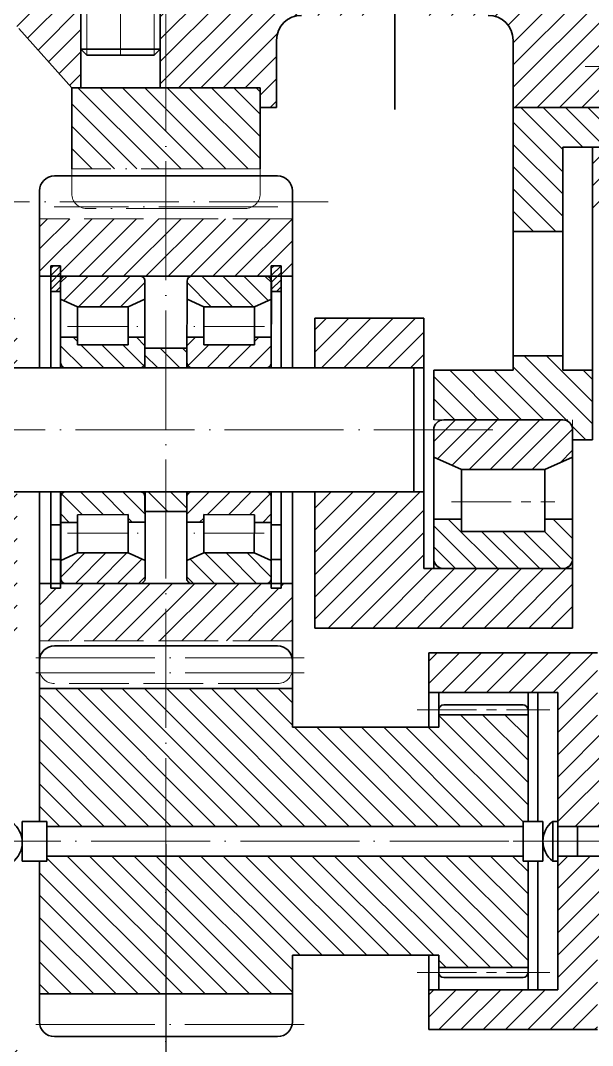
# Model space of a CAD drawing. Header units: millimetres. Extents: x -120 to 1257, y -237 to 537.
# Drawn here: x 256.7 to 372, y 108.8 to 315.6 of the extents above; entities that cross this region are included whole.
import ezdxf

# ---------------------------------------------------------------- set-up
doc = ezdxf.new("R2010")
doc.units = ezdxf.units.MM
for name, pattern in [('ACAD_ISO02W100', [15, 12, -3]), ('ACAD_ISO04W100', [30, 24, -3, 0, -3]), ('点画线', [18, 12, -2, 2, -2])]:
    doc.linetypes.add(name, pattern=pattern)
doc.layers.add('中心线层', color=1, linetype='点画线', lineweight=18, true_color=0xff0000)
doc.layers.add('剖面线层', color=4, linetype='Continuous', lineweight=18, true_color=0x00ffff)
for name, color, linetype, lineweight in [('真细实线', 7, 'Continuous', 18), ('粗实线层', 7, 'Continuous', 35), ('粗实线改', 7, 'Continuous', 35), ('细实线层', 7, 'Continuous', 18), ('细实线错了', 7, 'Continuous', 35), ('细点画线', 7, 'ACAD_ISO04W100', 18), ('细虚线', 7, 'ACAD_ISO02W100', 18)]:
    doc.layers.add(name, color=color, linetype=linetype, lineweight=lineweight)
doc.styles.get("Standard").update_dxf_attribs({"font": ''})
doc.styles.get('Standard').set_extended_font_data('SimSun')
doc.dimstyles.new('ISO-25', dxfattribs={"dimtxt": 2.5, "dimasz": 2.5, "dimexe": 1.25, "dimexo": 0.625, "dimtad": 1, "dimtxsty": 'Standard', "dimcen": 2.5, "dimadec": 0, "dimazin": 0, "dimtfac": 1, "dimtmove": 0, "dimatfit": 3, "dimfxl": 1, "dimarcsym": 0})

# ---------------------------------------------------------------- blocks, each defined once
blk = doc.blocks.new('*D10')
at = {"layer": 'Defpoints', "color": 0}
for p in [(-42.41, 149.97), (650, 150), (650, -81.6)]:
    blk.add_point(p, dxfattribs=at)
at = {"layer": '真细实线', "color": 0, "lineweight": -2}
for p, q in [((-42.41, 149.35), (-42.41, -82.85)), ((650, 149.38), (650, -82.85)), ((-39.91, -81.6), (647.5, -81.6))]:
    blk.add_line(p, q, dxfattribs=at)
at = {"layer": '真细实线', "color": 0}
for points in [[(-39.91, -81.18), (-39.91, -82.02), (-42.41, -81.6)], [(647.5, -81.18), (647.5, -82.02), (650, -81.6)]]:
    blk.add_solid(points, dxfattribs=at)
at = {"layer": '真细实线', "color": 0, "insert": (303.8, -79.52), "char_height": 2.5, "attachment_point": 5}
blk.add_mtext('692,41', dxfattribs=at)
blk = doc.blocks.new('*D12')
at = {"layer": 'Defpoints', "color": 0}
for p in [(286, 150), (650, 150), (286, -68)]:
    blk.add_point(p, dxfattribs=at)
at = {"layer": '真细实线', "color": 0, "lineweight": -2}
for p, q in [((286, 149.38), (286, -69.25)), ((650, 149.38), (650, -69.25)), ((647.5, -68), (288.5, -68))]:
    blk.add_line(p, q, dxfattribs=at)
at = {"layer": '真细实线', "color": 0}
for points in [[(288.5, -67.59), (288.5, -68.42), (286, -68)], [(647.5, -67.59), (647.5, -68.42), (650, -68)]]:
    blk.add_solid(points, dxfattribs=at)
at = {"layer": '真细实线', "color": 0, "insert": (468, -66.13), "char_height": 2.5, "attachment_point": 5}
blk.add_mtext('364', dxfattribs=at)
blk = doc.blocks.new('*D21')
at = {"layer": 'Defpoints', "color": 0}
for p in [(650, 360.82), (332.15, 352.82), (650, 150)]:
    blk.add_point(p, dxfattribs=at)
at = {"layer": '真细实线', "color": 0, "lineweight": -2}
for p, q in [((332.15, 353.44), (332.15, 362.07)), ((650, 150.62), (650, 362.07)), ((334.65, 360.82), (647.5, 360.82))]:
    blk.add_line(p, q, dxfattribs=at)
at = {"layer": '真细实线', "color": 0}
for points in [[(334.65, 361.24), (334.65, 360.4), (332.15, 360.82)], [(647.5, 361.24), (647.5, 360.4), (650, 360.82)]]:
    blk.add_solid(points, dxfattribs=at)
at = {"layer": '真细实线', "color": 0, "insert": (491.07, 362.9), "char_height": 2.5, "attachment_point": 5}
blk.add_mtext('317,85', dxfattribs=at)
blk = doc.blocks.new('*D24')
at = {"layer": 'Defpoints', "color": 0}
for p in [(650, 417.54), (276.85, 384.61), (650, 150)]:
    blk.add_point(p, dxfattribs=at)
at = {"layer": '真细实线', "color": 0, "lineweight": -2}
for p, q in [((276.85, 385.23), (276.85, 418.79)), ((650, 150.62), (650, 418.79)), ((279.35, 417.54), (647.5, 417.54))]:
    blk.add_line(p, q, dxfattribs=at)
at = {"layer": '真细实线', "color": 0}
for points in [[(279.35, 417.96), (279.35, 417.13), (276.85, 417.54)], [(647.5, 417.96), (647.5, 417.13), (650, 417.54)]]:
    blk.add_solid(points, dxfattribs=at)
at = {"layer": '真细实线', "color": 0, "insert": (463.43, 419.63), "char_height": 2.5, "attachment_point": 5}
blk.add_mtext('373,15', dxfattribs=at)

msp = doc.modelspace()

# ---------------------------------------------------------------- hatches: boundary and pattern name
at = {"layer": '剖面线层'}
h = msp.add_hatch(dxfattribs=at)
h.set_pattern_fill('USERPATTERN', color=256, angle=45, style=0, pattern_type=0)
h.set_pattern_definition([(45, (262.761, 233.0006), (-0.707107, 0.707107), [])])
h.paths.add_polyline_path([(262.761, 260.901), (262.761, 265.601), (262.761, 266.101), (264.761, 266.101), (264.761, 260.901)], flags=0)
h = msp.add_hatch(dxfattribs=at)
h.set_pattern_fill('USERPATTERN', color=256, angle=45, style=0, pattern_type=0)
h.set_pattern_definition([(45, (307.2378, 233), (-0.707107, 0.707107), [])])
h.paths.add_polyline_path([(307.238, 260.9), (307.238, 265.6), (307.238, 266.1), (309.238, 266.1), (309.238, 260.9)], flags=0)
h = msp.add_hatch(dxfattribs=at)
h.set_pattern_fill('USERPATTERN', color=256, scale=3, angle=45.03583, style=0, pattern_type=0)
h.set_pattern_definition([(45.036, (264.7688, 232.9947), (-2.12265, 2.12), [])])
edge = h.paths.add_edge_path(flags=0)
edge.add_line((264.752, 259.37), (264.75, 262.995))
edge.add_arc((265.75, 262.995), 1, 90.03583, 180.03583, ccw=False)
edge.add_line((265.749, 263.995), (280.749, 264.005))
edge.add_arc((280.75, 263.005), 1, 0.03583, 90.03583, ccw=False)
edge.add_line((281.75, 263.005), (281.752, 259.38))
edge.add_line((281.752, 259.38), (278.353, 257.837))
edge.add_line((278.353, 257.837), (268.153, 257.83))
edge.add_line((268.153, 257.83), (264.752, 259.37))
h = msp.add_hatch(dxfattribs=at)
h.set_pattern_fill('USERPATTERN', color=256, scale=3, angle=45, style=0, pattern_type=0)
h.set_pattern_definition([(134.964, (307.23, 232.9947), (2.12265, 2.12), [])])
edge = h.paths.add_edge_path(flags=0)
edge.add_line((307.247, 259.37), (307.249, 262.995))
edge.add_arc((306.249, 262.995), 1, 359.96417, 449.96417)
edge.add_line((306.249, 263.995), (291.249, 264.005))
edge.add_arc((291.249, 263.005), 1, 449.96417, 539.96417)
edge.add_line((290.249, 263.005), (290.247, 259.38))
edge.add_line((290.247, 259.38), (293.646, 257.837))
edge.add_line((293.646, 257.837), (303.846, 257.83))
edge.add_line((303.846, 257.83), (307.247, 259.37))
h = msp.add_hatch(dxfattribs=at)
h.set_pattern_fill('USERPATTERN', color=256, scale=3, angle=-44.96417, style=0, pattern_type=0)
h.set_pattern_definition([(315.036, (264.7688, 232.9947), (2.12, 2.12265), [])])
edge = h.paths.add_edge_path(flags=0)
edge.add_line((264.76, 246.495), (264.757, 251.161))
edge.add_line((264.757, 251.161), (264.757, 251.661))
edge.add_line((264.757, 251.661), (268.157, 251.663))
edge.add_line((268.157, 251.663), (268.158, 250.122))
edge.add_line((268.158, 250.122), (278.358, 250.128))
edge.add_line((278.358, 250.128), (278.357, 251.67))
edge.add_line((278.357, 251.67), (281.757, 251.672))
edge.add_line((281.757, 251.672), (281.76, 246.505))
edge.add_arc((280.76, 246.505), 1, 270.03583, 360.03583, ccw=False)
edge.add_line((280.761, 245.505), (265.761, 245.495))
edge.add_arc((265.76, 246.495), 1, 180.03583, 270.03583, ccw=False)
h = msp.add_hatch(dxfattribs=at)
h.set_pattern_fill('USERPATTERN', color=256, scale=3, angle=-45, style=0, pattern_type=0)
h.set_pattern_definition([(224.964, (307.23, 232.9947), (-2.12, 2.12265), [])])
edge = h.paths.add_edge_path(flags=0)
edge.add_line((307.238, 246.495), (307.241, 251.161))
edge.add_line((307.241, 251.161), (307.242, 251.661))
edge.add_line((307.242, 251.661), (303.842, 251.663))
edge.add_line((303.842, 251.663), (303.841, 250.122))
edge.add_line((303.841, 250.122), (293.641, 250.128))
edge.add_line((293.641, 250.128), (293.642, 251.67))
edge.add_line((293.642, 251.67), (290.242, 251.672))
edge.add_line((290.242, 251.672), (290.238, 246.505))
edge.add_arc((291.238, 246.505), 1, 179.96417, 269.96417)
edge.add_line((291.238, 245.505), (306.238, 245.495))
edge.add_arc((306.238, 246.495), 1, 269.96417, 359.96417)
h = msp.add_hatch(dxfattribs=at)
h.set_pattern_fill('USERPATTERN', color=256, scale=3, angle=45, style=0, pattern_type=0)
h.set_pattern_definition([(45, (340, 150), (-2.12132, 2.12132), [])])
edge = h.paths.add_edge_path(flags=0)
edge.add_line((340, 227.5), (340, 233))
edge.add_arc((342, 233), 2, 90, 180, ccw=False)
edge.add_line((342, 235), (366, 235))
edge.add_arc((366, 233), 2, 0, 90, ccw=False)
edge.add_line((368, 233), (368, 227.5))
edge.add_line((368, 227.5), (362.4, 225))
edge.add_line((362.4, 225), (345.6, 225))
edge.add_line((345.6, 225), (340, 227.5))
h = msp.add_hatch(dxfattribs=at)
h.set_pattern_fill('USERPATTERN', color=256, scale=3, angle=-44.96417, style=0, pattern_type=0)
h.set_pattern_definition([(315.036, (264.7694, 232.9947), (2.12, 2.12265), [])])
edge = h.paths.add_edge_path(flags=0)
edge.add_line((264.781, 214.328), (264.781, 214.828))
edge.add_line((264.781, 214.828), (264.778, 219.495))
edge.add_arc((265.778, 219.495), 1, 90.03583, 180.03583, ccw=False)
edge.add_line((265.777, 220.495), (280.777, 220.505))
edge.add_arc((280.778, 219.505), 1, 0.03583, 90.03583, ccw=False)
edge.add_line((281.778, 219.505), (281.781, 214.339))
edge.add_line((281.781, 214.339), (278.381, 214.337))
edge.add_line((278.381, 214.337), (278.38, 215.878))
edge.add_line((278.38, 215.878), (268.18, 215.872))
edge.add_line((268.18, 215.872), (268.181, 214.33))
edge.add_line((268.181, 214.33), (264.781, 214.328))
h = msp.add_hatch(dxfattribs=at)
h.set_pattern_fill('USERPATTERN', color=256, scale=3, angle=-45, style=0, pattern_type=0)
h.set_pattern_definition([(224.964, (307.2306, 232.9947), (-2.12, 2.12265), [])])
edge = h.paths.add_edge_path(flags=0)
edge.add_line((307.219, 214.328), (307.219, 214.828))
edge.add_line((307.219, 214.828), (307.222, 219.495))
edge.add_arc((306.222, 219.495), 1, 359.96417, 449.96417)
edge.add_line((306.223, 220.495), (291.223, 220.505))
edge.add_arc((291.222, 219.505), 1, 449.96417, 539.96417)
edge.add_line((290.222, 219.505), (290.219, 214.339))
edge.add_line((290.219, 214.339), (293.619, 214.337))
edge.add_line((293.619, 214.337), (293.62, 215.878))
edge.add_line((293.62, 215.878), (303.82, 215.872))
edge.add_line((303.82, 215.872), (303.819, 214.33))
edge.add_line((303.819, 214.33), (307.219, 214.328))
h = msp.add_hatch(dxfattribs=at)
h.set_pattern_fill('USERPATTERN', color=256, scale=3, angle=-45, style=0, pattern_type=0)
h.set_pattern_definition([(315, (340, 150), (2.12132, 2.12132), [])])
edge = h.paths.add_edge_path(flags=0)
edge.add_line((340, 207), (340, 214.5))
edge.add_line((340, 214.5), (340, 215))
edge.add_line((340, 215), (345.6, 215))
edge.add_line((345.6, 215), (345.6, 212.5))
edge.add_line((345.6, 212.5), (362.4, 212.5))
edge.add_line((362.4, 212.5), (362.4, 215))
edge.add_line((362.4, 215), (368, 215))
edge.add_line((368, 215), (368, 207))
edge.add_arc((366, 207), 2, 270, 360, ccw=False)
edge.add_line((366, 205), (342, 205))
edge.add_arc((342, 207), 2, 180, 270, ccw=False)
h = msp.add_hatch(dxfattribs=at)
h.set_pattern_fill('USERPATTERN', color=256, scale=3, angle=45.03583, style=0, pattern_type=0)
h.set_pattern_definition([(45.036, (264.7694, 232.9947), (-2.12265, 2.12), [])])
edge = h.paths.add_edge_path(flags=0)
edge.add_arc((265.788, 202.995), 1, 180.03583, 270.03583, ccw=False)
edge.add_line((264.788, 202.995), (264.786, 206.62))
edge.add_line((264.786, 206.62), (268.185, 208.163))
edge.add_line((268.185, 208.163), (278.385, 208.17))
edge.add_line((278.385, 208.17), (281.786, 206.63))
edge.add_line((281.786, 206.63), (281.788, 203.005))
edge.add_arc((280.788, 203.005), 1, 270.03583, 360.03583, ccw=False)
edge.add_line((280.789, 202.005), (265.789, 201.995))
h = msp.add_hatch(dxfattribs=at)
h.set_pattern_fill('USERPATTERN', color=256, scale=3, angle=45, style=0, pattern_type=0)
h.set_pattern_definition([(134.964, (307.2306, 232.9947), (2.12265, 2.12), [])])
edge = h.paths.add_edge_path(flags=0)
edge.add_arc((306.212, 202.995), 1, 269.96417, 359.96417)
edge.add_line((307.212, 202.995), (307.214, 206.62))
edge.add_line((307.214, 206.62), (303.815, 208.163))
edge.add_line((303.815, 208.163), (293.615, 208.17))
edge.add_line((293.615, 208.17), (290.214, 206.63))
edge.add_line((290.214, 206.63), (290.212, 203.005))
edge.add_arc((291.212, 203.005), 1, 179.96417, 269.96417)
edge.add_line((291.211, 202.005), (306.211, 201.995))
at = {"layer": '真细实线'}
h = msp.add_hatch(dxfattribs=at)
h.set_pattern_fill('ANSI31', color=256, style=0)
h.paths.add_polyline_path([(268.849, 331.61), (268.849, 336.61), (259.249, 336.61), (226.316, 336.61), (170.574, 336.61), (170.575, 330), (170.574, 308), (174.575, 308), (176.57, 308), (176.57, 305), (176.584, 298), (180.584, 298), (180.584, 311.61, -0.4142136), (185.584, 316.61), (225.89, 316.61), (250.372, 316.61, -0.2136316), (256.339, 313.939), (267, 302), (268.849, 302), (268.849, 309.81)])
h.paths.add_polyline_path([(326.149, 325.61), (326.149, 329.61), (326.149, 338.61), (323.149, 338.61), (320.149, 338.61), (320.149, 337.61, -0.4142136), (319.149, 336.61), (285.999, 336.61), (284.849, 336.61), (284.849, 331.61), (284.849, 309.81), (284.849, 302), (285.999, 302), (305, 302), (305, 298), (308.299, 298), (308.299, 311.61, -0.4142136), (313.299, 316.61), (327.149, 316.61), (327.149, 324.61)])
h.paths.add_polyline_path([(375.999, 331.61, 0.4142136), (370.999, 336.61), (345.149, 336.61, -0.4142136), (344.149, 337.61), (344.149, 338.61), (338.149, 338.61), (338.149, 329.61), (338.149, 325.61), (337.149, 324.61), (337.149, 316.61), (350.999, 316.61, -0.4142136), (355.999, 311.61), (355.999, 298), (375.999, 298), (375.999, 314.53)])
h = msp.add_hatch(dxfattribs=at)
h.set_pattern_fill('ANSI31', color=256, angle=90, style=0)
h.paths.add_polyline_path([(383.999, 10), (365.999, 10), (365.999, 10.466), (365.999, 15.466), (355.999, 15.466), (355.999, 0.466), (375.999, 0.466), (375.999, -2.2), (383.999, -2.164)])
h.paths.add_polyline_path([(383.999, -10.164), (375.999, -10.2), (375.999, -14.534), (383.999, -14.534)])
h.paths.add_polyline_path([(372, 65), (372, 69.002), (368, 69.002), (368, 67, -0.4142136), (366, 65), (340, 65), (340, 55), (356, 55), (356, 52.058), (366, 52.058), (366, 55), (372, 55)])
h.paths.add_polyline_path([(371.999, 245), (365.999, 245), (365.999, 247.942), (355.999, 247.942), (355.999, 245), (339.999, 245), (339.999, 235), (368, 235), (368, 233), (368, 231), (371.999, 231)])
h.paths.add_polyline_path([(383.999, 302.164), (375.999, 302.2), (375.999, 298), (355.999, 298), (355.999, 273), (365.999, 273), (365.999, 278), (365.999, 290), (383.999, 290)])
h.paths.add_polyline_path([(383.999, 314.53), (375.999, 314.53), (375.999, 310.2), (383.999, 310.164)])
h = msp.add_hatch(dxfattribs=at)
h.set_pattern_fill('ANSI31', color=256, style=0)
h.paths.add_polyline_path([(396, 314.53), (383.999, 314.53), (383.999, 310.164), (396, 310.109)])
h.paths.add_polyline_path([(404.562, 291.7), (398.562, 291.7, -0.4142136), (396.562, 289.7), (396, 289.7), (396, 302.109), (383.999, 302.164), (383.999, 290), (371.999, 290), (371.999, 277.7), (404.562, 277.7), (404.562, 282.7)])
h.paths.add_polyline_path([(433.125, 284.7, 0.4142136), (428.125, 289.7), (424.562, 289.7, -0.4142136), (422.562, 291.7), (416.562, 291.7), (416.562, 282.7), (416.562, 277.7), (420.125, 277.7, -0.4142136), (425.125, 272.7), (425.125, 262.2), (439, 262.2), (452.5, 262.2), (452.5, 258.2), (458.875, 258.2), (458.875, 259.2, -0.4142136), (461.875, 262.2), (479, 262.2, -0.4142136), (484, 257.2), (484, 201), (491.869, 201), (491.869, 238.5), (491.869, 252.2), (495.869, 252.2), (495.869, 262.5), (495.869, 272.2), (438.125, 272.2, -0.4142136), (433.125, 277.2)])
h.paths.add_polyline_path([(433.125, 22.8, -0.4142136), (438.125, 27.8), (495.869, 27.8), (495.869, 37.5), (495.869, 47.8), (491.869, 47.8), (491.869, 99.092), (484, 99.099), (484, 57.5), (484, 42.8, -0.4142136), (479, 37.8), (461.875, 37.8, -0.4142136), (458.875, 40.8), (458.875, 41.8), (452.5, 41.8), (452.5, 37.8), (452.5, 33.8), (425.124, 33.8), (425.124, 27.3, -0.4142136), (420.124, 22.3), (371.999, 22.3), (371.999, 10), (383.999, 10), (383.999, -2.164), (395.999, -2.109), (395.999, 10), (433.125, 10)])
h.paths.add_polyline_path([(395.999, -10.109), (383.999, -10.164), (383.999, -14.534), (395.999, -14.534)])
h = msp.add_hatch(dxfattribs=at)
h.set_pattern_fill('ANSI31', color=256, angle=90, style=0)
h.paths.add_polyline_path([(305, 302), (286, 302), (286, 285.64), (305, 285.64)])
h.paths.add_polyline_path([(286, 302), (267, 302), (267, 285.64), (286, 285.64)])
h.paths.add_polyline_path([(304.299, 14.36), (286, 14.36), (286, 4), (304.299, 4)])
h.paths.add_polyline_path([(286, 14.36), (267.699, 14.36), (267.699, 4), (286, 4)])
h = msp.add_hatch(dxfattribs=at)
h.set_pattern_fill('ANSI31', color=256, style=0)
h.paths.add_polyline_path([(311.499, 275.584), (286, 275.584), (286, 264), (307.238, 264), (307.238, 266.1), (309.238, 266.1), (309.238, 264), (311.499, 264)])
h.paths.add_polyline_path([(286, 275.584), (260.499, 275.584), (260.499, 264), (262.761, 264), (262.761, 266.101), (264.761, 266.101), (264.761, 264), (286, 264)])
h.paths.add_polyline_path([(311.5, 202), (309.238, 202), (309.238, 201.028), (307.238, 201.028), (307.238, 202), (286, 202), (286, 190.416), (311.5, 190.416)])
h.paths.add_polyline_path([(286, 202), (264.762, 202), (264.762, 201.028), (262.762, 201.028), (262.762, 202), (260.5, 202), (260.5, 190.416), (286, 190.416)])
h = msp.add_hatch(dxfattribs=at)
h.set_pattern_fill('ANSI31', color=256, style=0)
h.paths.add_polyline_path([(256, 220.5), (234, 220.5), (234, 212, -0.4142136), (229, 207), (193.575, 207), (193.575, 200), (147.575, 200), (147.58, 191), (256, 191)])
h.paths.add_polyline_path([(255.999, 255.5), (233.999, 255.5), (233.999, 245.5), (255.999, 245.5)])
h.paths.add_polyline_path([(337.999, 255.5), (315.999, 255.5), (315.999, 245.5), (337.999, 245.5)])
h.paths.add_polyline_path([(338, 215.5), (338, 220.5), (316, 220.5), (316, 193), (368, 193), (368, 205), (342, 205), (338, 205)])
h.paths.add_polyline_path([(256, 109.044), (147.599, 109.044), (147.598, 99.978), (193.598, 100), (193.601, 93), (226.316, 93), (229, 93, -0.4142136), (234, 88), (234, 84.5), (234, 59.5), (234, 49.5, 0.4142136), (239, 44.5), (255.999, 44.5), (286, 44.5), (286, 66.5), (260.999, 66.5, -0.4091888), (256, 71.414)])
h.paths.add_polyline_path([(338, 84.5), (338, 95), (368, 95), (368, 107), (316, 107), (316, 71.5, -0.4142136), (311, 66.5), (286, 66.5), (286, 44.5), (315.999, 44.5), (333, 44.5, 0.4142136), (338, 49.5)])
h = msp.add_hatch(dxfattribs=at)
h.set_pattern_fill('ANSI31', color=256, angle=90, style=0)
h.paths.add_polyline_path([(290.24, 249.495), (286, 249.497), (286, 245.5), (290.238, 245.5)])
h.paths.add_polyline_path([(286, 249.497), (281.761, 249.5), (281.761, 245.5), (286, 245.5)])
h.paths.add_polyline_path([(286, 220.5), (281.777, 220.5), (281.78, 216.5), (286, 216.503)])
h.paths.add_polyline_path([(290.223, 220.5), (286, 220.5), (286, 216.503), (290.22, 216.505)])
h = msp.add_hatch(dxfattribs=at)
h.set_pattern_fill('ANSI31', color=256, style=0)
h.paths.add_polyline_path([(397, 173), (397, 175.5), (379.033, 175.5), (379.033, 173), (377, 173), (373, 173), (373, 188), (339, 188), (339, 180), (365, 180), (365, 153), (369, 153), (397, 153)])
h.paths.add_polyline_path([(397, 147), (365, 147), (365, 146), (365, 120), (339, 120), (339, 112), (373, 112), (373, 127), (377, 127), (379, 127), (379, 124.5), (397, 124.5), (397, 127)])
h = msp.add_hatch(dxfattribs=at)
h.set_pattern_fill('ANSI31', color=256, angle=90, style=0)
h.paths.add_polyline_path([(359, 173), (359, 175.5), (341, 175.5), (341, 173), (311.5, 173), (311.5, 180.8), (286, 180.8), (286, 153), (358, 153), (358, 154), (359, 154)])
h.paths.add_polyline_path([(286, 180.8), (260.5, 180.8), (260.5, 154), (262.011, 154), (262.011, 153), (286, 153)])
h.paths.add_polyline_path([(286, 147), (262.011, 147), (262.011, 146), (260.5, 146), (260.5, 119.2), (286, 119.2)])
h.paths.add_polyline_path([(359, 146), (358, 146), (358, 147), (286, 147), (286, 119.2), (311.5, 119.2), (311.5, 127), (341, 127), (341, 124.5), (359, 124.5), (359, 127)])

# ---------------------------------------------------------------- linework, layer by layer
at = {"layer": '中心线层', "linetype": '点画线', "lineweight": 18}
msp.add_line((276.85, 308.61), (276.85, 391.36), dxfattribs=at)
at = {"layer": '中心线层'}
for p, q in [((266.156, 253.821), (280.356, 253.829)), ((305.843, 253.821), (291.643, 253.829)), ((343.6, 218.5), (364.4, 218.5)), ((266.182, 212.171), (280.382, 212.179)), ((305.818, 212.171), (291.618, 212.179)), ((338, 150), (371, 150))]:
    msp.add_line(p, q, dxfattribs=at)
at = {"layer": '粗实线层'}
for p, q in [((268.849, 331.61), (268.849, 309.81)), ((284.849, 309.81), (284.849, 331.61)), ((268.849, 309.81), (270.049, 308.61)), ((268.849, 309.81), (284.849, 309.81)), ((270.05, 308.61), (283.65, 308.61)), ((283.649, 308.61), (284.849, 309.81)), ((262.761, 266.101), (264.761, 266.101)), ((262.761, 245.5), (262.761, 266.101)), ((264.761, 245.5), (264.761, 266.101)), ((307.238, 266.1), (309.238, 266.1)), ((307.238, 245.5), (307.238, 266.1)), ((309.238, 245.5), (309.238, 266.1)), ((260.499, 264), (311.499, 264)), ((264.75, 262.995), (264.761, 245.5)), ((265.749, 263.995), (280.749, 264.005)), ((281.761, 245.5), (281.75, 263.005)), ((290.238, 245.5), (290.249, 263.005)), ((306.249, 263.995), (291.249, 264.005)), ((307.249, 262.995), (307.238, 245.5)), ((262.761, 260.901), (264.761, 260.901)), ((307.238, 260.9), (309.238, 260.9)), ((264.752, 259.37), (268.153, 257.83)), ((278.353, 257.837), (281.752, 259.38)), ((293.646, 257.837), (290.247, 259.38)), ((307.247, 259.37), (303.846, 257.83)), ((268.153, 257.83), (278.353, 257.837)), ((268.153, 257.83), (268.158, 250.122)), ((278.353, 257.837), (278.358, 250.128)), ((293.646, 257.837), (293.641, 250.128)), ((303.846, 257.83), (293.646, 257.837)), ((303.846, 257.83), (303.841, 250.122)), ((264.757, 251.661), (268.157, 251.663)), ((278.357, 251.67), (281.757, 251.672)), ((293.642, 251.67), (290.242, 251.672)), ((307.242, 251.661), (303.842, 251.663)), ((268.158, 250.122), (278.358, 250.128)), ((281.761, 245.5), (281.761, 249.5)), ((281.761, 249.5), (290.24, 249.495)), ((290.24, 249.495), (290.238, 245.5)), ((303.841, 250.122), (293.641, 250.128)), ((265.761, 245.495), (280.761, 245.505)), ((306.238, 245.495), (291.238, 245.505)), ((342, 235), (366, 235)), ((340, 233), (340, 205)), ((368, 205), (368, 233)), ((340, 227.5), (345.6, 225)), ((362.4, 225), (368, 227.5)), ((345.6, 225), (362.4, 225)), ((345.6, 225), (345.6, 212.5)), ((362.4, 225), (362.4, 212.5)), ((262.762, 201.028), (262.762, 220.5)), ((264.762, 201.028), (264.762, 220.5)), ((264.777, 220.5), (264.788, 202.995)), ((265.777, 220.495), (280.777, 220.505)), ((281.762, 220.5), (281.762, 216.5)), ((281.788, 203.005), (281.777, 220.5)), ((290.212, 203.005), (290.223, 220.5)), ((290.241, 216.505), (290.238, 220.5)), ((306.223, 220.495), (291.223, 220.505)), ((307.223, 220.5), (307.212, 202.995)), ((307.238, 201.028), (307.238, 220.5)), ((309.238, 201.028), (309.238, 220.5)), ((268.18, 215.872), (278.38, 215.878)), ((268.185, 208.163), (268.18, 215.872)), ((278.385, 208.17), (278.38, 215.878)), ((281.762, 216.5), (290.241, 216.505)), ((293.615, 208.17), (293.62, 215.878)), ((303.82, 215.872), (293.62, 215.878)), ((303.815, 208.163), (303.82, 215.872)), ((262.762, 213.838), (264.762, 213.838)), ((264.781, 214.328), (268.181, 214.33)), ((278.381, 214.337), (281.781, 214.339)), ((293.619, 214.337), (290.219, 214.339)), ((307.219, 214.328), (303.819, 214.33)), ((307.238, 213.837), (309.238, 213.837)), ((340, 215), (345.6, 215)), ((362.4, 215), (368, 215)), ((345.6, 212.5), (362.4, 212.5)), ((262.762, 206.824), (264.762, 206.824)), ((264.786, 206.62), (268.185, 208.163)), ((268.185, 208.163), (278.385, 208.17)), ((278.385, 208.17), (281.786, 206.63)), ((293.615, 208.17), (290.214, 206.63)), ((303.815, 208.163), (293.615, 208.17)), ((307.214, 206.62), (303.815, 208.163)), ((307.238, 206.823), (309.238, 206.823)), ((342, 205), (368, 205)), ((262.762, 201.028), (264.762, 201.028)), ((265.788, 201.995), (280.788, 202.005)), ((306.21, 201.995), (291.21, 202.005)), ((307.238, 201.028), (309.238, 201.028))]:
    msp.add_line(p, q, dxfattribs=at)
for centre, radius, start, end in [((265.75, 262.995), 1, 90.03583, 180.03583), ((280.75, 263.005), 1, 0.03583, 90.03583), ((291.249, 263.005), 1, 89.96417, 179.96417), ((306.249, 262.995), 1, 359.96417, 89.96417), ((265.76, 246.495), 1, 180.03583, 270.03583), ((280.76, 246.505), 1, 270.03583, 0.03583), ((291.238, 246.505), 1, 179.96417, 269.96417), ((306.238, 246.495), 1, 269.96417, 359.96417), ((342, 233), 2, 90, 180), ((366, 233), 2, 0, 90), ((265.778, 219.495), 1, 90.03583, 180.03583), ((280.778, 219.505), 1, 0.03583, 90.03583), ((291.222, 219.505), 1, 89.96417, 179.96417), ((306.222, 219.495), 1, 359.96417, 89.96417), ((342, 207), 2, 180, 270), ((366, 207), 2, 270, 0), ((265.788, 202.995), 1, 180.03583, 270.03583), ((280.788, 203.005), 1, 270.03583, 0.03583), ((291.212, 203.005), 1, 179.96417, 269.96417), ((306.212, 202.995), 1, 269.96417, 359.96417)]:
    msp.add_arc(centre, radius, start, end, dxfattribs=at)
at = {"layer": '粗实线改'}
for p, q in [((257.011, 146), (257.011, 154)), ((262.011, 146), (262.011, 154)), ((362, 146), (362, 154)), ((364, 154), (365, 154)), ((364, 154), (364, 146)), ((262.011, 153), (358, 153)), ((365, 153), (399, 153)), ((369, 147), (369, 153)), ((262.011, 147), (358, 147)), ((365, 147), (369, 147)), ((365, 147), (399, 147)), ((257.011, 146), (262.011, 146)), ((361, 146), (362, 146)), ((364, 146), (365, 146))]:
    msp.add_line(p, q, dxfattribs=at)
for centre, start, end in [((252.018, 149.75), 306.8699, 53.1301), ((367, 150), 126.8699, 233.1301)]:
    msp.add_arc(centre, 5, start, end, dxfattribs=at)
at = {"layer": '细实线层'}
for p, q in [((270.049, 332.81), (270.049, 308.61)), ((283.649, 308.61), (283.649, 332.81))]:
    msp.add_line(p, q, dxfattribs=at)
at = {"layer": '细实线错了'}
for p, q in [((332.149, 352.817), (332.149, 297.594)), ((256.339, 313.939), (267, 302)), ((308.299, 298), (308.299, 311.61)), ((355.999, 311.61), (355.999, 273)), ((268.849, 309.81), (268.849, 302)), ((284.849, 309.81), (284.849, 302)), ((264.699, 305), (264.699, 305)), ((285.999, 302), (267, 302)), ((267, 285.64), (267, 302)), ((285.999, 302), (305, 302)), ((305, 285.64), (305, 302)), ((305, 298), (308.299, 298)), ((355.999, 298), (375.999, 298)), ((365.999, 290), (365.999, 278)), ((365.999, 290), (383.999, 290)), ((371.999, 250), (371.999, 290)), ((308.5, 284.2), (263.499, 284.2)), ((260.499, 281.2), (260.499, 264)), ((311.499, 264), (311.499, 281.2)), ((311.499, 277), (311.499, 280)), ((311.5, 281.2), (311.5, 245.5)), ((365.999, 273), (365.999, 278)), ((355.999, 273), (365.999, 273)), ((355.999, 273), (355.999, 247.942)), ((365.999, 273), (365.999, 247.942)), ((260.499, 264), (285.999, 264)), ((260.499, 264), (260.499, 245.5)), ((285.999, 264), (311.499, 264)), ((311.499, 264), (311.499, 245.5)), ((337.999, 255.5), (315.999, 255.5)), ((315.999, 255.5), (315.999, 245.5)), ((337.999, 245.5), (337.999, 255.5)), ((337.999, 220.5), (337.999, 255.5)), ((338, 215.5), (338, 250.5)), ((371.999, 250), (371.999, 231)), ((355.999, 245), (355.999, 247.942)), ((355.999, 247.942), (365.999, 247.942)), ((365.999, 245), (365.999, 247.942)), ((285.999, 245.5), (233.999, 245.5)), ((285.999, 245.5), (337.999, 245.5)), ((335.999, 220.5), (335.999, 245.5)), ((337.999, 245.5), (337.999, 233)), ((339.999, 235), (339.999, 245)), ((339.999, 245), (355.999, 245)), ((365.999, 245), (371.999, 245)), ((368, 231), (371.999, 231)), ((338, 215.5), (338, 228)), ((285.999, 220.5), (233.999, 220.5)), ((260.5, 202), (260.5, 220.5)), ((285.999, 220.5), (337.999, 220.5)), ((311.5, 202), (311.5, 220.5)), ((311.5, 220.5), (311.5, 184)), ((316, 193), (316, 220.5)), ((338, 215.5), (338, 205)), ((366, 205), (338, 205)), ((368, 193), (368, 205)), ((260.5, 202), (311.5, 202)), ((260.5, 181.8), (260.5, 202)), ((260.5, 197), (260.5, 197)), ((316, 193), (368, 193)), ((260.5, 189), (260.5, 184)), ((308.5, 189.416), (263.5, 189.416)), ((373, 188), (339, 188)), ((339, 188), (339, 180)), ((260.5, 184), (260.5, 184.5)), ((311.5, 184), (311.5, 184.5)), ((260.5, 184), (260.5, 181)), ((260.5, 184), (260.5, 154)), ((311.5, 184), (311.5, 173)), ((311.5, 180.8), (260.5, 180.8)), ((339, 180), (365, 180)), ((339, 180), (339, 173)), ((341, 176.5), (341, 180)), ((359, 176.5), (359, 180)), ((361, 180), (361, 154)), ((365, 180), (365, 150)), ((341, 176.5), (341, 173)), ((342, 177.5), (358, 177.5)), ((359, 173), (359, 176.5)), ((341, 175.5), (359, 175.5)), ((311.5, 173), (341, 173)), ((359, 173), (359, 154)), ((262.011, 154), (257.011, 154)), ((358, 150), (358, 154)), ((358, 154), (361, 154)), ((362, 154), (361, 154)), ((365, 146), (365, 154)), ((369, 153), (365, 153)), ((358, 150), (358, 146)), ((365, 120), (365, 150)), ((260.5, 146), (260.5, 113.584)), ((358, 146), (361, 146)), ((359, 146), (359, 127)), ((361, 146), (361, 120)), ((311.5, 127), (341, 127)), ((311.5, 127), (311.5, 113.584)), ((339, 120), (339, 127)), ((341, 123.5), (341, 127)), ((359, 127), (359, 123.5)), ((341, 124.5), (359, 124.5)), ((341, 123.5), (341, 120)), ((342, 122.5), (358, 122.5)), ((359, 123.5), (359, 120)), ((339, 112), (339, 120)), ((339, 120), (365, 120)), ((339, 120), (341, 120)), ((311.5, 119.2), (260.5, 119.2)), ((373, 112), (339, 112)), ((308.5, 110.584), (263.5, 110.584))]:
    msp.add_line(p, q, dxfattribs=at)
for centre, radius, start, end in [((313.299, 311.61), 5, 90, 180), ((350.999, 311.61), 5, 0, 90), ((263.499, 281.2), 3, 90, 180), ((308.5, 281.2), 3, 0, 90), ((263.5, 186.416), 3, 90, 180), ((308.5, 186.416), 3, 0, 90), ((342, 176.5), 1, 90, 180), ((358, 176.5), 1, 0, 90), ((342, 123.5), 1, 180, 270), ((358, 123.5), 1, 270, 0), ((263.5, 113.584), 3, 180, 270), ((308.5, 113.584), 3, 270, 0)]:
    msp.add_arc(centre, radius, start, end, dxfattribs=at)
at = {"layer": '细点画线'}
for p, q in [((286, -37.822), (286, 328.04)), ((370.497, 306.265), (402.136, 306.232)), ((305, 285.64), (267, 285.64)), ((318.715, 279), (253.285, 279)), ((308.564, 278), (263.436, 278)), ((302, 277.65), (270, 277.65)), ((351.929, 233), (220.071, 233)), ((313.866, 187), (258.134, 187)), ((313.848, 184), (258.152, 184)), ((-120.386, 149.974), (673.132, 150)), ((313.837, 113), (258.163, 113))]:
    msp.add_line(p, q, dxfattribs=at)
at = {"layer": '细点画线', "linetype": '点画线'}
for p, q in [((336.631, 176.5), (363.369, 176.5)), ((336.631, 123.5), (363.369, 123.5))]:
    msp.add_line(p, q, dxfattribs=at)
at = {"layer": '细虚线'}
for p, q in [((267, 280.65), (267, 285.64)), ((305, 280.65), (305, 285.64)), ((311.5, 275.584), (260.499, 275.584)), ((339.999, 235), (368, 235)), ((368, 235), (368, 233)), ((311.5, 190.416), (260.499, 190.416)), ((311.5, 190.416), (260.499, 190.416)), ((260.5, 186.416), (260.5, 184.8)), ((311.5, 186.416), (311.5, 184.8)), ((308.5, 181.8), (263.5, 181.8))]:
    msp.add_line(p, q, dxfattribs=at)
for centre, start, end in [((270, 280.65), 180, 270), ((302, 280.65), 270, 0), ((263.5, 184.8), 180, 270), ((308.5, 184.8), 270, 0)]:
    msp.add_arc(centre, 3, start, end, dxfattribs=at)

# ---------------------------------------------------------------- dimensions: what is measured, and where the dimension line sits
at = {"layer": '真细实线'}
for base, p1, picture, middle in [((650, 417.545), (276.85, 384.61), '*D24', (463.425, 419.628)), ((650, 360.819), (332.149, 352.817), '*D21', (491.075, 362.902))]:
    dim = msp.add_linear_dim(base=base, p1=p1, p2=(650, 150), dimstyle='ISO-25', dxfattribs=at)
    dim.commit()
    dim.dimension.update_dxf_attribs({"geometry": picture, "text_midpoint": middle})
for base, p1, p2, picture, middle in [((650, -81.6), (-42.408, 149.974), (650, 150), '*D10', (303.796, -81.6)), ((286, -68.003), (650, 150), (286, 150), '*D12', (468, -68.003))]:
    dim = msp.add_linear_dim(base=base, p1=p1, p2=p2, dimstyle='ISO-25', dxfattribs=at)
    dim.commit()
    dim.dimension.update_dxf_attribs({"geometry": picture, "text_midpoint": middle, "dimtype": 160})

doc.saveas('drawing.dxf')
